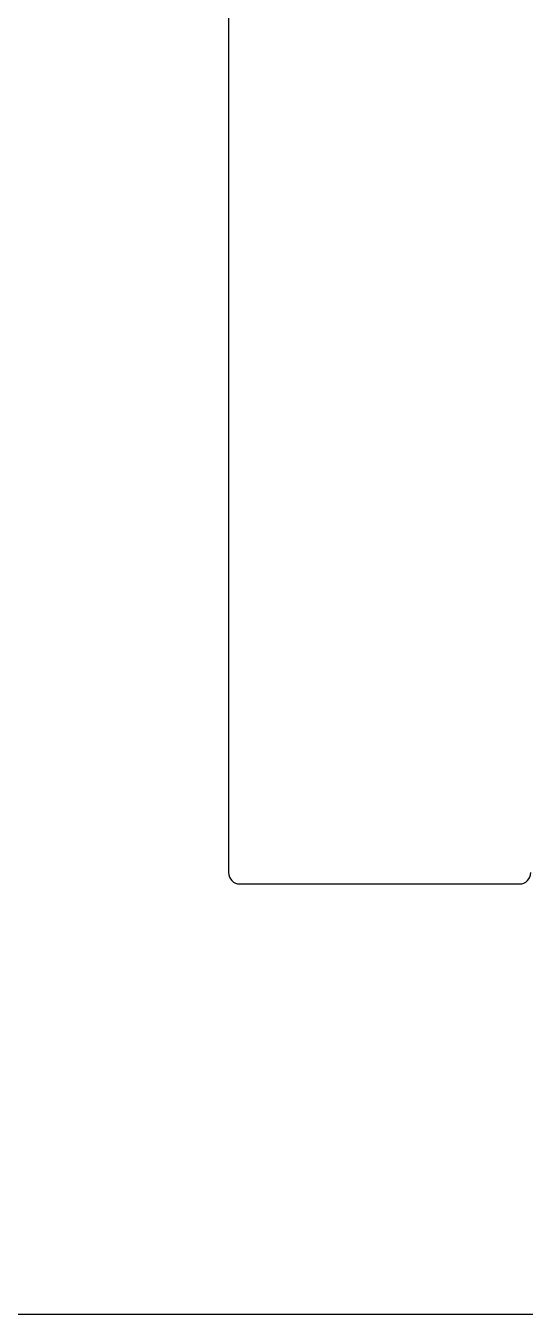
# Model space of a CAD drawing. Header units: millimetres. Extents: x 0 to 134764, y 0 to 68687.
# Drawn here: x 55766 to 70503, y 0 to 38062 of the extents above; entities that cross this region are included whole.
import ezdxf

# ---------------------------------------------------------------- set-up
doc = ezdxf.new("R2010")
doc.units = ezdxf.units.MM
doc.layers.add('IE-WIRE', color=7, linetype='Continuous', lineweight=25)

msp = doc.modelspace()

# ---------------------------------------------------------------- linework, layer by layer
msp.add_lwpolyline([(0, 0), (98890, 0), (98890, 68687), (0, 68687)], close=True)
at = {"layer": 'IE-WIRE', "color": 4, "ltscale": 25.4}
msp.add_line((61748, 53200), (61748, 13046), dxfattribs=at)
at = {"layer": 'IE-WIRE', "color": 4}
msp.add_line((62084, 12710), (70335, 12710), dxfattribs=at)
at = {"layer": 'IE-WIRE', "color": 4, "ltscale": 25.4}
for centre, start, end in [((62084, 13046), 180, 270), ((70335, 13046), 270, 0)]:
    msp.add_arc(centre, 336, start, end, dxfattribs=at)

doc.saveas('drawing.dxf')
